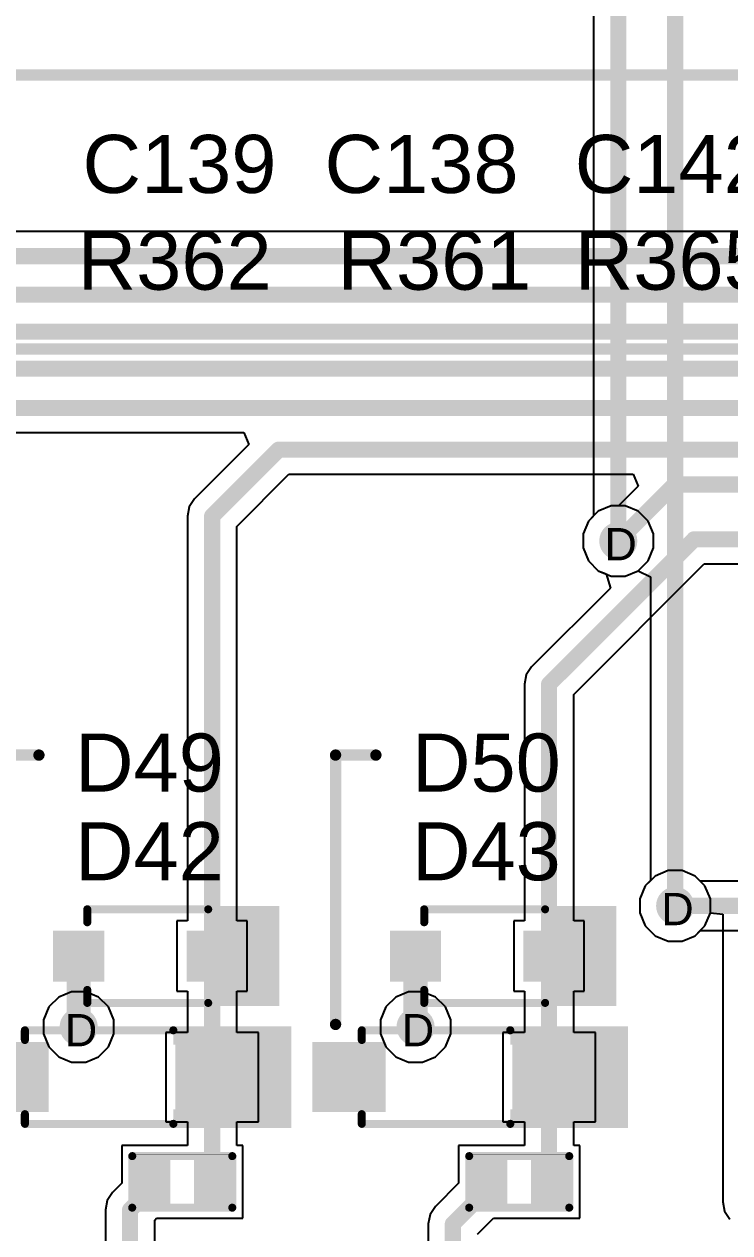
# Model space of a CAD drawing. Header units: inches. Extents: x -11 to 5428, y 0 to 5423.
# Drawn here: x 43.08 to 54.18, y 17.07 to 36.1 of the extents above; entities that cross this region are included whole.
import ezdxf

# ---------------------------------------------------------------- set-up
doc = ezdxf.new("R2010")
doc.units = ezdxf.units.IN
for name, color, linetype in [('Bottom Layer', 5, 'Continuous'), ('Drill Drawing', 1, 'Continuous'), ('GND', 16, 'Continuous'), ('PWR', 76, 'Continuous'), ('Top Layer', 1, 'Continuous'), ('Top Overlay', 2, 'Continuous'), ('Top Paste', 8, 'Continuous'), ('Top Solder', 216, 'Continuous'), ('Via Holes', 16, 'Continuous')]:
    doc.layers.add(name, color=color, linetype=linetype)
doc.styles.add('Arial', font='', dxfattribs={"height": 0.2})
doc.styles.get('Arial').set_extended_font_data('Arial')

# ---------------------------------------------------------------- blocks, each defined once
blk = doc.blocks.new('SOD323F_72')
at = {"layer": 'Top Layer'}
for points in [[(-1.35, 0.3), (-0.75, 0.3), (-0.75, -0.3), (-1.35, -0.3)], [(0.75, 0.3), (1.35, 0.3), (1.35, -0.3), (0.75, -0.3)]]:
    blk.add_hatch(color=1, dxfattribs=at).paths.add_polyline_path(points)
at = {"layer": 'Top Overlay'}
for points in [[(0.989, 0.382), (2.109, 0.382), (2.109, 0.788), (0.989, 0.788)], [(1.422, -0.406), (2.108, -0.406), (2.108, 0.457), (1.422, 0.457)], [(0.989, -0.786), (2.109, -0.786), (2.109, -0.38), (0.989, -0.38)]]:
    blk.add_hatch(color=2, dxfattribs=at).paths.add_polyline_path(points)
at = {"layer": 'Top Paste'}
for points in [[(-1.35, 0.3), (-0.75, 0.3), (-0.75, -0.3), (-1.35, -0.3)], [(0.75, 0.3), (1.35, 0.3), (1.35, -0.3), (0.75, -0.3)]]:
    blk.add_hatch(color=8, dxfattribs=at).paths.add_polyline_path(points)
at = {"layer": 'Top Solder'}
for points in [[(-1.452, 0.402), (-0.648, 0.402), (-0.648, -0.402), (-1.452, -0.402)], [(0.648, 0.402), (1.452, 0.402), (1.452, -0.402), (0.648, -0.402)]]:
    blk.add_hatch(color=216, dxfattribs=at).paths.add_polyline_path(points)
at = {"layer": 'Top Overlay'}
for points in [[(-0.914, 0.737, 0.127, 0.127, 0), (0.988, 0.737, 0.127, 0.127, 0)], [(-0.914, 0.533, 0.127, 0.127, 0), (-0.914, 0.737, 0.127, 0.127, 0)], [(-0.914, -0.737, 0.127, 0.127, 0), (-0.914, -0.533, 0.127, 0.127, 0)], [(-0.914, -0.737, 0.127, 0.127, 0), (0.988, -0.737, 0.127, 0.127, 0)]]:
    blk.add_lwpolyline(points, format="xyseb", dxfattribs=at)
for points in [[(-0.946, 0.737, 0.0635, 0.0635, 1), (-0.883, 0.737, 0.0635, 0.0635, 1)], [(-0.946, 0.737, 0.0635, 0.0635, 1), (-0.883, 0.737, 0.0635, 0.0635, 1)], [(0.957, 0.737, 0.0635, 0.0635, 1), (1.02, 0.737, 0.0635, 0.0635, 1)], [(-0.946, 0.533, 0.0635, 0.0635, 1), (-0.883, 0.533, 0.0635, 0.0635, 1)], [(-0.946, -0.533, 0.0635, 0.0635, 1), (-0.883, -0.533, 0.0635, 0.0635, 1)], [(-0.946, -0.737, 0.0635, 0.0635, 1), (-0.883, -0.737, 0.0635, 0.0635, 1)], [(-0.946, -0.737, 0.0635, 0.0635, 1), (-0.883, -0.737, 0.0635, 0.0635, 1)], [(0.957, -0.737, 0.0635, 0.0635, 1), (1.02, -0.737, 0.0635, 0.0635, 1)]]:
    blk.add_lwpolyline(points, format="xyseb", close=True, dxfattribs=at)
blk = doc.blocks.new('SOD_123_73')
at = {"layer": 'Top Layer'}
for points in [[(-1.1, 0.45), (-1.1, -0.45), (-2.05, -0.45), (-2.05, 0.45)], [(2.05, 0.45), (2.05, -0.45), (1.1, -0.45), (1.1, 0.45)]]:
    blk.add_hatch(color=1, dxfattribs=at).paths.add_polyline_path(points)
at = {"layer": 'Top Overlay'}
for points in [[(0.965, 0.508), (2.819, 0.508), (2.819, 0.8), (0.965, 0.8)], [(2.12, -0.787), (2.819, -0.787), (2.819, 0.787), (2.12, 0.787)], [(0.965, -0.8), (2.819, -0.8), (2.819, -0.508), (0.965, -0.508)]]:
    blk.add_hatch(color=2, dxfattribs=at).paths.add_polyline_path(points)
at = {"layer": 'Top Paste'}
for points in [[(-1.1, 0.45), (-1.1, -0.45), (-2.05, -0.45), (-2.05, 0.45)], [(2.05, 0.45), (2.05, -0.45), (1.1, -0.45), (1.1, 0.45)]]:
    blk.add_hatch(color=8, dxfattribs=at).paths.add_polyline_path(points)
at = {"layer": 'Top Solder'}
for points in [[(-0.998, 0.552), (-0.998, -0.552), (-2.152, -0.552), (-2.152, 0.552)], [(2.152, 0.552), (2.152, -0.552), (0.998, -0.552), (0.998, 0.552)]]:
    blk.add_hatch(color=216, dxfattribs=at).paths.add_polyline_path(points)
at = {"layer": 'Top Overlay'}
for points in [[(-1.372, 0.584, 0.127, 0.127, 0), (-1.372, 0.737, 0.127, 0.127, 0)], [(-1.372, 0.737, 0.127, 0.127, 0), (0.965, 0.737, 0.127, 0.127, 0)], [(-1.372, -0.737, 0.127, 0.127, 0), (-1.372, -0.584, 0.127, 0.127, 0)], [(-1.372, -0.737, 0.127, 0.127, 0), (0.965, -0.737, 0.127, 0.127, 0)]]:
    blk.add_lwpolyline(points, format="xyseb", dxfattribs=at)
for points in [[(-1.403, 0.737, 0.0635, 0.0635, 1), (-1.34, 0.737, 0.0635, 0.0635, 1)], [(-1.403, 0.737, 0.0635, 0.0635, 1), (-1.34, 0.737, 0.0635, 0.0635, 1)], [(0.933, 0.737, 0.0635, 0.0635, 1), (0.997, 0.737, 0.0635, 0.0635, 1)], [(-1.403, 0.584, 0.0635, 0.0635, 1), (-1.34, 0.584, 0.0635, 0.0635, 1)], [(-1.403, -0.584, 0.0635, 0.0635, 1), (-1.34, -0.584, 0.0635, 0.0635, 1)], [(-1.403, -0.737, 0.0635, 0.0635, 1), (-1.34, -0.737, 0.0635, 0.0635, 1)], [(-1.403, -0.737, 0.0635, 0.0635, 1), (-1.34, -0.737, 0.0635, 0.0635, 1)], [(0.933, -0.737, 0.0635, 0.0635, 1), (0.997, -0.737, 0.0635, 0.0635, 1)]]:
    blk.add_lwpolyline(points, format="xyseb", close=True, dxfattribs=at)
blk = doc.blocks.new('R___0402_74')
at = {"layer": 'Top Layer'}
for points in [[(-0.698, -0.318), (-0.698, 0.317), (-0.241, 0.317), (-0.241, -0.318)], [(0.241, -0.318), (0.241, 0.317), (0.699, 0.317), (0.699, -0.318)]]:
    blk.add_hatch(color=1, dxfattribs=at).paths.add_polyline_path(points)
at = {"layer": 'Top Paste'}
for points in [[(-0.698, -0.318), (-0.698, 0.317), (-0.241, 0.317), (-0.241, -0.318)], [(0.241, -0.318), (0.241, 0.317), (0.699, 0.317), (0.699, -0.318)]]:
    blk.add_hatch(color=8, dxfattribs=at).paths.add_polyline_path(points)
at = {"layer": 'Top Solder'}
for points in [[(-0.753, -0.373), (-0.753, 0.372), (-0.186, 0.372), (-0.186, -0.373)], [(0.186, -0.373), (0.186, 0.372), (0.754, 0.372), (0.754, -0.373)]]:
    blk.add_hatch(color=216, dxfattribs=at).paths.add_polyline_path(points)
at = {"layer": 'Top Overlay'}
for points in [[(-0.787, 0.406, 0.127, 0.127, 0), (-0.787, -0.406, 0.127, 0.127, 0)], [(0.787, 0.406, 0.127, 0.127, 0), (-0.787, 0.406, 0.127, 0.127, 0)], [(0.787, 0.406, 0.127, 0.127, 0), (0.787, -0.406, 0.127, 0.127, 0)], [(0.787, -0.406, 0.127, 0.127, 0), (-0.787, -0.406, 0.127, 0.127, 0)], [(0.813, -0.432, 0.00323, 0.00323, 0), (-0.813, -0.432, 0.00323, 0.00323, 0)]]:
    blk.add_lwpolyline(points, format="xyseb", dxfattribs=at)
for points in [[(-0.819, 0.406, 0.0635, 0.0635, 1), (-0.756, 0.406, 0.0635, 0.0635, 1)], [(-0.819, 0.406, 0.0635, 0.0635, 1), (-0.756, 0.406, 0.0635, 0.0635, 1)], [(0.756, 0.406, 0.0635, 0.0635, 1), (0.819, 0.406, 0.0635, 0.0635, 1)], [(0.756, 0.406, 0.0635, 0.0635, 1), (0.819, 0.406, 0.0635, 0.0635, 1)], [(-0.819, -0.406, 0.0635, 0.0635, 1), (-0.756, -0.406, 0.0635, 0.0635, 1)], [(-0.819, -0.406, 0.0635, 0.0635, 1), (-0.756, -0.406, 0.0635, 0.0635, 1)], [(0.756, -0.406, 0.0635, 0.0635, 1), (0.819, -0.406, 0.0635, 0.0635, 1)], [(0.756, -0.406, 0.0635, 0.0635, 1), (0.819, -0.406, 0.0635, 0.0635, 1)], [(-0.814, -0.432, 0.00161, 0.00161, 1), (-0.812, -0.432, 0.00161, 0.00161, 1)], [(0.812, -0.432, 0.00161, 0.00161, 1), (0.814, -0.432, 0.00161, 0.00161, 1)]]:
    blk.add_lwpolyline(points, format="xyseb", close=True, dxfattribs=at)
blk = doc.blocks.new('SOD323F_75')
at = {"layer": 'Top Layer'}
for points in [[(-1.35, 0.3), (-0.75, 0.3), (-0.75, -0.3), (-1.35, -0.3)], [(0.75, 0.3), (1.35, 0.3), (1.35, -0.3), (0.75, -0.3)]]:
    blk.add_hatch(color=1, dxfattribs=at).paths.add_polyline_path(points)
at = {"layer": 'Top Overlay'}
for points in [[(0.989, 0.382), (2.109, 0.382), (2.109, 0.788), (0.989, 0.788)], [(1.422, -0.406), (2.108, -0.406), (2.108, 0.457), (1.422, 0.457)], [(0.989, -0.786), (2.109, -0.786), (2.109, -0.38), (0.989, -0.38)]]:
    blk.add_hatch(color=2, dxfattribs=at).paths.add_polyline_path(points)
at = {"layer": 'Top Paste'}
for points in [[(-1.35, 0.3), (-0.75, 0.3), (-0.75, -0.3), (-1.35, -0.3)], [(0.75, 0.3), (1.35, 0.3), (1.35, -0.3), (0.75, -0.3)]]:
    blk.add_hatch(color=8, dxfattribs=at).paths.add_polyline_path(points)
at = {"layer": 'Top Solder'}
for points in [[(-1.452, 0.402), (-0.648, 0.402), (-0.648, -0.402), (-1.452, -0.402)], [(0.648, 0.402), (1.452, 0.402), (1.452, -0.402), (0.648, -0.402)]]:
    blk.add_hatch(color=216, dxfattribs=at).paths.add_polyline_path(points)
at = {"layer": 'Top Overlay'}
for points in [[(-0.914, 0.533, 0.127, 0.127, 0), (-0.914, 0.737, 0.127, 0.127, 0)], [(-0.914, 0.737, 0.127, 0.127, 0), (0.988, 0.737, 0.127, 0.127, 0)], [(-0.914, -0.737, 0.127, 0.127, 0), (-0.914, -0.533, 0.127, 0.127, 0)], [(-0.914, -0.737, 0.127, 0.127, 0), (0.988, -0.737, 0.127, 0.127, 0)]]:
    blk.add_lwpolyline(points, format="xyseb", dxfattribs=at)
for points in [[(-0.946, 0.737, 0.0635, 0.0635, 1), (-0.883, 0.737, 0.0635, 0.0635, 1)], [(-0.946, 0.737, 0.0635, 0.0635, 1), (-0.883, 0.737, 0.0635, 0.0635, 1)], [(0.957, 0.737, 0.0635, 0.0635, 1), (1.02, 0.737, 0.0635, 0.0635, 1)], [(-0.946, 0.533, 0.0635, 0.0635, 1), (-0.883, 0.533, 0.0635, 0.0635, 1)], [(-0.946, -0.533, 0.0635, 0.0635, 1), (-0.883, -0.533, 0.0635, 0.0635, 1)], [(-0.946, -0.737, 0.0635, 0.0635, 1), (-0.883, -0.737, 0.0635, 0.0635, 1)], [(-0.946, -0.737, 0.0635, 0.0635, 1), (-0.883, -0.737, 0.0635, 0.0635, 1)], [(0.957, -0.737, 0.0635, 0.0635, 1), (1.02, -0.737, 0.0635, 0.0635, 1)]]:
    blk.add_lwpolyline(points, format="xyseb", close=True, dxfattribs=at)
blk = doc.blocks.new('SOD_123_76')
at = {"layer": 'Top Layer'}
for points in [[(-1.1, 0.45), (-1.1, -0.45), (-2.05, -0.45), (-2.05, 0.45)], [(2.05, 0.45), (2.05, -0.45), (1.1, -0.45), (1.1, 0.45)]]:
    blk.add_hatch(color=1, dxfattribs=at).paths.add_polyline_path(points)
at = {"layer": 'Top Overlay'}
for points in [[(0.965, 0.508), (2.819, 0.508), (2.819, 0.8), (0.965, 0.8)], [(2.12, -0.787), (2.819, -0.787), (2.819, 0.787), (2.12, 0.787)], [(0.965, -0.8), (2.819, -0.8), (2.819, -0.508), (0.965, -0.508)]]:
    blk.add_hatch(color=2, dxfattribs=at).paths.add_polyline_path(points)
at = {"layer": 'Top Paste'}
for points in [[(-1.1, 0.45), (-1.1, -0.45), (-2.05, -0.45), (-2.05, 0.45)], [(2.05, 0.45), (2.05, -0.45), (1.1, -0.45), (1.1, 0.45)]]:
    blk.add_hatch(color=8, dxfattribs=at).paths.add_polyline_path(points)
at = {"layer": 'Top Solder'}
for points in [[(-0.998, 0.552), (-0.998, -0.552), (-2.152, -0.552), (-2.152, 0.552)], [(2.152, 0.552), (2.152, -0.552), (0.998, -0.552), (0.998, 0.552)]]:
    blk.add_hatch(color=216, dxfattribs=at).paths.add_polyline_path(points)
at = {"layer": 'Top Overlay'}
for points in [[(-1.372, 0.737, 0.127, 0.127, 0), (0.965, 0.737, 0.127, 0.127, 0)], [(-1.372, 0.584, 0.127, 0.127, 0), (-1.372, 0.737, 0.127, 0.127, 0)], [(-1.372, -0.737, 0.127, 0.127, 0), (-1.372, -0.584, 0.127, 0.127, 0)], [(-1.372, -0.737, 0.127, 0.127, 0), (0.965, -0.737, 0.127, 0.127, 0)]]:
    blk.add_lwpolyline(points, format="xyseb", dxfattribs=at)
for points in [[(-1.403, 0.737, 0.0635, 0.0635, 1), (-1.34, 0.737, 0.0635, 0.0635, 1)], [(-1.403, 0.737, 0.0635, 0.0635, 1), (-1.34, 0.737, 0.0635, 0.0635, 1)], [(0.933, 0.737, 0.0635, 0.0635, 1), (0.997, 0.737, 0.0635, 0.0635, 1)], [(-1.403, 0.584, 0.0635, 0.0635, 1), (-1.34, 0.584, 0.0635, 0.0635, 1)], [(-1.403, -0.584, 0.0635, 0.0635, 1), (-1.34, -0.584, 0.0635, 0.0635, 1)], [(-1.403, -0.737, 0.0635, 0.0635, 1), (-1.34, -0.737, 0.0635, 0.0635, 1)], [(-1.403, -0.737, 0.0635, 0.0635, 1), (-1.34, -0.737, 0.0635, 0.0635, 1)], [(0.933, -0.737, 0.0635, 0.0635, 1), (0.997, -0.737, 0.0635, 0.0635, 1)]]:
    blk.add_lwpolyline(points, format="xyseb", close=True, dxfattribs=at)
blk = doc.blocks.new('R___0402_77')
at = {"layer": 'Top Layer'}
for points in [[(-0.699, -0.318), (-0.699, 0.317), (-0.241, 0.317), (-0.241, -0.318)], [(0.241, -0.318), (0.241, 0.317), (0.698, 0.317), (0.698, -0.318)]]:
    blk.add_hatch(color=1, dxfattribs=at).paths.add_polyline_path(points)
at = {"layer": 'Top Paste'}
for points in [[(-0.699, -0.318), (-0.699, 0.317), (-0.241, 0.317), (-0.241, -0.318)], [(0.241, -0.318), (0.241, 0.317), (0.698, 0.317), (0.698, -0.318)]]:
    blk.add_hatch(color=8, dxfattribs=at).paths.add_polyline_path(points)
at = {"layer": 'Top Solder'}
for points in [[(-0.754, -0.373), (-0.754, 0.372), (-0.186, 0.372), (-0.186, -0.373)], [(0.186, -0.373), (0.186, 0.372), (0.753, 0.372), (0.753, -0.373)]]:
    blk.add_hatch(color=216, dxfattribs=at).paths.add_polyline_path(points)
at = {"layer": 'Top Overlay'}
for points in [[(0.787, 0.406, 0.127, 0.127, 0), (-0.787, 0.406, 0.127, 0.127, 0)], [(-0.787, 0.406, 0.127, 0.127, 0), (-0.787, -0.406, 0.127, 0.127, 0)], [(0.787, 0.406, 0.127, 0.127, 0), (0.787, -0.406, 0.127, 0.127, 0)], [(0.787, -0.406, 0.127, 0.127, 0), (-0.787, -0.406, 0.127, 0.127, 0)], [(0.813, -0.432, 0.00323, 0.00323, 0), (-0.813, -0.432, 0.00323, 0.00323, 0)]]:
    blk.add_lwpolyline(points, format="xyseb", dxfattribs=at)
for points in [[(-0.819, 0.406, 0.0635, 0.0635, 1), (-0.756, 0.406, 0.0635, 0.0635, 1)], [(-0.819, 0.406, 0.0635, 0.0635, 1), (-0.756, 0.406, 0.0635, 0.0635, 1)], [(0.756, 0.406, 0.0635, 0.0635, 1), (0.819, 0.406, 0.0635, 0.0635, 1)], [(0.756, 0.406, 0.0635, 0.0635, 1), (0.819, 0.406, 0.0635, 0.0635, 1)], [(-0.819, -0.406, 0.0635, 0.0635, 1), (-0.756, -0.406, 0.0635, 0.0635, 1)], [(-0.819, -0.406, 0.0635, 0.0635, 1), (-0.756, -0.406, 0.0635, 0.0635, 1)], [(0.756, -0.406, 0.0635, 0.0635, 1), (0.819, -0.406, 0.0635, 0.0635, 1)], [(0.756, -0.406, 0.0635, 0.0635, 1), (0.819, -0.406, 0.0635, 0.0635, 1)], [(-0.814, -0.432, 0.00161, 0.00161, 1), (-0.812, -0.432, 0.00161, 0.00161, 1)], [(0.812, -0.432, 0.00161, 0.00161, 1), (0.814, -0.432, 0.00161, 0.00161, 1)]]:
    blk.add_lwpolyline(points, format="xyseb", close=True, dxfattribs=at)

msp = doc.modelspace()

# ---------------------------------------------------------------- hatches: boundary and pattern name
at = {"layer": 'Bottom Layer'}
h = msp.add_hatch(color=5, dxfattribs=at)
edge = h.paths.add_edge_path()
edge.add_arc((52.426, 27.965), 0.3, 0, 360)
h = msp.add_hatch(color=5, dxfattribs=at)
edge = h.paths.add_edge_path()
edge.add_arc((53.321, 22.219), 0.3, 0, 360)
h = msp.add_hatch(color=5, dxfattribs=at)
edge = h.paths.add_edge_path()
edge.add_arc((43.934, 20.312), 0.3, 0, 360)
h = msp.add_hatch(color=5, dxfattribs=at)
edge = h.paths.add_edge_path()
edge.add_arc((49.236, 20.312), 0.3, 0, 360)
at = {"layer": 'GND'}
h = msp.add_hatch(color=16, dxfattribs=at)
edge = h.paths.add_edge_path()
edge.add_arc((52.426, 27.965), 0.3, 0, 360)
h = msp.add_hatch(color=16, dxfattribs=at)
edge = h.paths.add_edge_path()
edge.add_arc((53.321, 22.219), 0.3, 0, 360)
h = msp.add_hatch(color=16, dxfattribs=at)
edge = h.paths.add_edge_path()
edge.add_arc((43.934, 20.312), 0.3, 0, 360)
h = msp.add_hatch(color=16, dxfattribs=at)
edge = h.paths.add_edge_path()
edge.add_arc((49.236, 20.312), 0.3, 0, 360)
at = {"layer": 'PWR'}
h = msp.add_hatch(color=76, dxfattribs=at)
edge = h.paths.add_edge_path()
edge.add_arc((52.426, 27.965), 0.3, 0, 360)
h = msp.add_hatch(color=76, dxfattribs=at)
edge = h.paths.add_edge_path()
edge.add_arc((53.321, 22.219), 0.3, 0, 360)
h = msp.add_hatch(color=76, dxfattribs=at)
edge = h.paths.add_edge_path()
edge.add_arc((43.934, 20.312), 0.3, 0, 360)
h = msp.add_hatch(color=76, dxfattribs=at)
edge = h.paths.add_edge_path()
edge.add_arc((49.236, 20.312), 0.3, 0, 360)
at = {"layer": 'Top Layer'}
h = msp.add_hatch(color=1, dxfattribs=at)
edge = h.paths.add_edge_path()
edge.add_arc((52.426, 27.965), 0.3, 0, 360)
h = msp.add_hatch(color=1, dxfattribs=at)
edge = h.paths.add_edge_path()
edge.add_arc((53.321, 22.219), 0.3, 0, 360)
h = msp.add_hatch(color=1, dxfattribs=at)
edge = h.paths.add_edge_path()
edge.add_arc((43.934, 20.312), 0.3, 0, 360)
h = msp.add_hatch(color=1, dxfattribs=at)
edge = h.paths.add_edge_path()
edge.add_arc((49.236, 20.312), 0.3, 0, 360)
at = {"layer": 'Via Holes'}
h = msp.add_hatch(color=7, dxfattribs=at)
edge = h.paths.add_edge_path()
edge.add_arc((52.426, 27.965), 0.15, 0, 360)
h = msp.add_hatch(color=7, dxfattribs=at)
edge = h.paths.add_edge_path()
edge.add_arc((53.321, 22.219), 0.15, 0, 360)
h = msp.add_hatch(color=7, dxfattribs=at)
edge = h.paths.add_edge_path()
edge.add_arc((43.934, 20.312), 0.15, 0, 360)
h = msp.add_hatch(color=7, dxfattribs=at)
edge = h.paths.add_edge_path()
edge.add_arc((49.236, 20.312), 0.15, 0, 360)

# ---------------------------------------------------------------- linework, layer by layer
at = {"layer": 'Bottom Layer'}
for p, q in [((52.037, 44.953), (52.037, 28.36)), ((51.956, 28.279), (51.872, 28.076)), ((52.037, 28.36), (51.956, 28.279)), ((51.872, 28.076), (51.872, 27.855)), ((51.872, 27.855), (51.956, 27.652)), ((51.956, 27.652), (52.112, 27.496)), ((52.112, 27.496), (52.315, 27.411)), ((52.315, 27.411), (52.536, 27.411)), ((52.536, 27.411), (52.739, 27.496)), ((52.739, 27.496), (52.932, 27.401)), ((52.932, 27.401), (52.932, 22.614)), ((52.851, 22.533), (52.767, 22.329)), ((52.932, 22.614), (52.851, 22.533)), ((52.767, 22.329), (52.767, 22.109)), ((52.767, 22.109), (52.851, 21.905)), ((53.79, 21.905), (53.875, 22.109)), ((53.875, 22.109), (54.069, 22.087)), ((54.069, 22.087), (54.069, 17.558)), ((52.851, 21.905), (53.007, 21.749)), ((53.635, 21.749), (53.79, 21.905)), ((53.007, 21.749), (53.211, 21.665)), ((53.431, 21.665), (53.635, 21.749)), ((53.211, 21.665), (53.431, 21.665)), ((54.069, 17.558), (54.099, 17.409)), ((54.099, 17.409), (54.183, 17.283))]:
    msp.add_line(p, q, dxfattribs=at)
for points in [[(53.321, 22.219, 0.254, 0.254, 0), (53.321, 68.275, 0.254, 0.254, 0)], [(52.426, 27.965, 0.254, 0.254, 0), (52.426, 55.593, 0.254, 0.254, 0)]]:
    msp.add_lwpolyline(points, format="xyseb", dxfattribs=at)
for points in [[(52.362, 27.965, 0.127, 0.127, 1), (52.489, 27.965, 0.127, 0.127, 1)], [(53.257, 22.219, 0.127, 0.127, 1), (53.384, 22.219, 0.127, 0.127, 1)]]:
    msp.add_lwpolyline(points, format="xyseb", close=True, dxfattribs=at)
at = {"layer": 'GND'}
for p, q in [((52.112, 28.435), (51.956, 28.279)), ((52.315, 28.519), (52.112, 28.435)), ((52.536, 28.519), (52.315, 28.519)), ((52.739, 28.435), (52.536, 28.519)), ((52.895, 28.279), (52.739, 28.435)), ((51.956, 28.279), (51.872, 28.076)), ((52.98, 28.076), (52.895, 28.279)), ((51.872, 28.076), (51.872, 27.855)), ((52.98, 27.855), (52.98, 28.076)), ((51.872, 27.855), (51.956, 27.652)), ((52.895, 27.652), (52.98, 27.855)), ((51.956, 27.652), (52.112, 27.496)), ((52.739, 27.496), (52.895, 27.652)), ((52.112, 27.496), (52.315, 27.411)), ((52.315, 27.411), (52.536, 27.411)), ((52.536, 27.411), (52.739, 27.496)), ((53.007, 22.688), (52.851, 22.533)), ((53.211, 22.773), (53.007, 22.688)), ((53.431, 22.773), (53.211, 22.773)), ((53.635, 22.688), (53.431, 22.773)), ((53.79, 22.533), (53.635, 22.688)), ((52.851, 22.533), (52.767, 22.329)), ((53.875, 22.329), (53.79, 22.533)), ((52.767, 22.329), (52.767, 22.109)), ((53.875, 22.109), (53.875, 22.329)), ((52.767, 22.109), (52.851, 21.905)), ((53.79, 21.905), (53.875, 22.109)), ((52.851, 21.905), (53.007, 21.749)), ((53.635, 21.749), (53.79, 21.905)), ((53.007, 21.749), (53.211, 21.665)), ((53.431, 21.665), (53.635, 21.749)), ((53.211, 21.665), (53.431, 21.665))]:
    msp.add_line(p, q, dxfattribs=at)
at = {"layer": 'PWR'}
for p, q in [((52.112, 28.435), (51.956, 28.279)), ((52.315, 28.519), (52.112, 28.435)), ((52.536, 28.519), (52.315, 28.519)), ((52.739, 28.435), (52.536, 28.519)), ((52.895, 28.279), (52.739, 28.435)), ((51.956, 28.279), (51.872, 28.076)), ((52.98, 28.076), (52.895, 28.279)), ((51.872, 28.076), (51.872, 27.855)), ((52.98, 27.855), (52.98, 28.076)), ((51.872, 27.855), (51.956, 27.652)), ((52.895, 27.652), (52.98, 27.855)), ((51.956, 27.652), (52.112, 27.496)), ((52.739, 27.496), (52.895, 27.652)), ((52.112, 27.496), (52.315, 27.411)), ((52.315, 27.411), (52.536, 27.411)), ((52.536, 27.411), (52.739, 27.496)), ((53.007, 22.688), (52.851, 22.533)), ((53.211, 22.773), (53.007, 22.688)), ((53.431, 22.773), (53.211, 22.773)), ((53.635, 22.688), (53.431, 22.773)), ((53.79, 22.533), (53.635, 22.688)), ((52.851, 22.533), (52.767, 22.329)), ((53.875, 22.329), (53.79, 22.533)), ((52.767, 22.329), (52.767, 22.109)), ((53.875, 22.109), (53.875, 22.329)), ((52.767, 22.109), (52.851, 21.905)), ((53.79, 21.905), (53.875, 22.109)), ((52.851, 21.905), (53.007, 21.749)), ((53.635, 21.749), (53.79, 21.905)), ((53.007, 21.749), (53.211, 21.665)), ((53.431, 21.665), (53.635, 21.749)), ((53.211, 21.665), (53.431, 21.665)), ((43.62, 20.782), (43.464, 20.626)), ((43.823, 20.866), (43.62, 20.782)), ((44.044, 20.866), (43.823, 20.866)), ((44.247, 20.782), (44.044, 20.866)), ((44.403, 20.626), (44.247, 20.782)), ((48.923, 20.782), (48.767, 20.626)), ((49.126, 20.866), (48.923, 20.782)), ((49.347, 20.866), (49.126, 20.866)), ((49.55, 20.782), (49.347, 20.866)), ((49.706, 20.626), (49.55, 20.782)), ((43.464, 20.626), (43.38, 20.422)), ((44.488, 20.422), (44.403, 20.626)), ((48.767, 20.626), (48.682, 20.422)), ((49.79, 20.422), (49.706, 20.626)), ((43.38, 20.422), (43.38, 20.202)), ((44.488, 20.202), (44.488, 20.422)), ((48.682, 20.422), (48.682, 20.202)), ((49.79, 20.202), (49.79, 20.422)), ((43.38, 20.202), (43.464, 19.998)), ((44.403, 19.998), (44.488, 20.202)), ((48.682, 20.202), (48.767, 19.998)), ((49.706, 19.998), (49.79, 20.202)), ((43.464, 19.998), (43.62, 19.842)), ((44.247, 19.842), (44.403, 19.998)), ((48.767, 19.998), (48.923, 19.842)), ((49.55, 19.842), (49.706, 19.998)), ((43.62, 19.842), (43.823, 19.758)), ((44.044, 19.758), (44.247, 19.842)), ((48.923, 19.842), (49.126, 19.758)), ((49.347, 19.758), (49.55, 19.842)), ((43.823, 19.758), (44.044, 19.758)), ((49.126, 19.758), (49.347, 19.758))]:
    msp.add_line(p, q, dxfattribs=at)
at = {"layer": 'Top Layer'}
for p, q in [((81.255, 32.838), (21.891, 32.838)), ((41.853, 29.671), (46.534, 29.671)), ((46.534, 29.671), (46.612, 29.483)), ((46.612, 29.483), (45.759, 28.63)), ((46.422, 28.194), (47.243, 29.015)), ((47.243, 29.015), (52.661, 29.015)), ((52.661, 29.015), (52.738, 28.828)), ((52.738, 28.828), (52.43, 28.519)), ((45.759, 28.63), (45.675, 28.504)), ((45.675, 28.504), (45.645, 28.355)), ((52.112, 28.435), (51.956, 28.279)), ((52.315, 28.519), (52.112, 28.435)), ((52.43, 28.519), (52.315, 28.519)), ((45.645, 28.355), (45.645, 21.981)), ((46.422, 21.981), (46.422, 28.194)), ((51.956, 28.279), (51.872, 28.076)), ((51.872, 28.076), (51.872, 27.855)), ((51.872, 27.855), (51.956, 27.652)), ((51.725, 25.548), (53.78, 27.603)), ((51.956, 27.652), (52.112, 27.496)), ((53.78, 27.603), (55.674, 27.603)), ((52.112, 27.496), (52.235, 27.445)), ((52.235, 27.445), (52.302, 27.224)), ((52.302, 27.224), (51.062, 25.983)), ((51.062, 25.983), (50.978, 25.857)), ((50.978, 25.857), (50.948, 25.709)), ((50.948, 25.709), (50.948, 21.981)), ((51.725, 21.981), (51.725, 25.548)), ((53.007, 22.688), (52.851, 22.533)), ((53.211, 22.773), (53.007, 22.688)), ((53.431, 22.773), (53.211, 22.773)), ((53.635, 22.688), (53.431, 22.773)), ((53.716, 22.607), (53.635, 22.688)), ((52.851, 22.533), (52.767, 22.329)), ((59.779, 22.607), (53.716, 22.607)), ((52.767, 22.329), (52.767, 22.109)), ((52.767, 22.109), (52.851, 21.905)), ((45.645, 21.981), (45.48, 21.981)), ((45.48, 21.981), (45.48, 20.873)), ((46.588, 21.981), (46.422, 21.981)), ((46.588, 20.873), (46.588, 21.981)), ((50.948, 21.981), (50.782, 21.981)), ((50.782, 21.981), (50.782, 20.873)), ((51.89, 21.981), (51.725, 21.981)), ((51.89, 20.873), (51.89, 21.981)), ((52.851, 21.905), (53.007, 21.749)), ((53.007, 21.749), (53.211, 21.665)), ((53.431, 21.665), (53.635, 21.749)), ((53.635, 21.749), (53.716, 21.83)), ((53.716, 21.83), (60.995, 21.83)), ((53.211, 21.665), (53.431, 21.665)), ((45.48, 20.873), (45.645, 20.873)), ((45.645, 20.873), (45.645, 20.226)), ((46.422, 20.226), (46.422, 20.873)), ((46.422, 20.873), (46.588, 20.873)), ((50.782, 20.873), (50.948, 20.873)), ((50.948, 20.873), (50.948, 20.226)), ((51.725, 20.226), (51.725, 20.873)), ((51.725, 20.873), (51.89, 20.873)), ((45.645, 20.226), (45.305, 20.226)), ((45.305, 20.226), (45.305, 18.818)), ((46.763, 20.226), (46.422, 20.226)), ((46.763, 18.818), (46.763, 20.226)), ((50.948, 20.226), (50.607, 20.226)), ((50.607, 20.226), (50.607, 18.818)), ((52.065, 20.226), (51.725, 20.226)), ((52.065, 18.818), (52.065, 20.226)), ((45.305, 18.818), (45.645, 18.818)), ((45.645, 18.818), (45.645, 18.443)), ((46.422, 18.443), (46.422, 18.818)), ((46.422, 18.818), (46.763, 18.818)), ((50.607, 18.818), (50.948, 18.818)), ((50.948, 18.818), (50.948, 18.443)), ((51.725, 18.443), (51.725, 18.818)), ((51.725, 18.818), (52.065, 18.818)), ((45.645, 18.443), (44.611, 18.443)), ((44.611, 18.443), (44.611, 17.849)), ((46.516, 18.443), (46.422, 18.443)), ((46.516, 17.3), (46.516, 18.443)), ((50.948, 18.443), (49.914, 18.443)), ((49.914, 18.443), (49.914, 17.849)), ((51.819, 18.443), (51.725, 18.443)), ((51.819, 17.3), (51.819, 18.443)), ((44.467, 17.705), (44.383, 17.579)), ((44.611, 17.849), (44.467, 17.705)), ((49.914, 17.849), (49.547, 17.482)), ((44.383, 17.579), (44.354, 17.43)), ((44.354, 17.43), (44.354, 6.549)), ((49.463, 17.356), (49.434, 17.208)), ((49.547, 17.482), (49.463, 17.356)), ((45.131, 17.27), (45.161, 17.3)), ((45.131, 6.549), (45.131, 17.27)), ((45.161, 17.3), (46.516, 17.3)), ((49.434, 17.208), (49.434, 6.549)), ((50.211, 17.047), (50.463, 17.3)), ((50.463, 17.3), (51.819, 17.3))]:
    msp.add_line(p, q, dxfattribs=at)
for points in [[(21.891, 32.45, 0.254, 0.254, 0), (121.502, 32.45, 0.254, 0.254, 0)], [(27.446, 31.845, 0.254, 0.254, 0), (121.753, 31.845, 0.254, 0.254, 0)], [(32.307, 31.263, 0.254, 0.254, 0), (121.994, 31.263, 0.254, 0.254, 0)], [(37.328, 30.678, 0.254, 0.254, 0), (133.639, 30.678, 0.254, 0.254, 0)], [(41.693, 30.059, 0.254, 0.254, 0), (136.943, 30.059, 0.254, 0.254, 0)], [(46.034, 28.355, 0.254, 0.254, 0), (47.082, 29.404, 0.254, 0.254, 0)], [(47.082, 29.404, 0.254, 0.254, 0), (137.154, 29.404, 0.254, 0.254, 0)], [(52.426, 27.965, 0.254, 0.254, 0), (53.314, 28.854, 0.254, 0.254, 0)], [(53.314, 28.854, 0.254, 0.254, 0), (137.543, 28.854, 0.254, 0.254, 0)], [(46.034, 21.427, 0.254, 0.254, 0), (46.034, 28.355, 0.254, 0.254, 0)], [(51.336, 25.709, 0.254, 0.254, 0), (53.619, 27.991, 0.254, 0.254, 0)], [(53.619, 27.991, 0.254, 0.254, 0), (56.069, 27.991, 0.254, 0.254, 0)], [(51.336, 21.427, 0.254, 0.254, 0), (51.336, 25.709, 0.254, 0.254, 0)], [(53.321, 22.219, 0.254, 0.254, 0), (61.477, 22.219, 0.254, 0.254, 0)], [(43.934, 20.312, 0.381, 0.381, 0), (43.934, 21.427, 0.381, 0.381, 0)], [(46.034, 19.522, 0.254, 0.254, 0), (46.034, 21.427, 0.254, 0.254, 0)], [(49.236, 20.312, 0.381, 0.381, 0), (49.236, 21.427, 0.381, 0.381, 0)], [(51.336, 19.522, 0.254, 0.254, 0), (51.336, 21.427, 0.254, 0.254, 0)], [(46.034, 17.871, 0.254, 0.254, 0), (46.034, 19.522, 0.254, 0.254, 0)], [(51.336, 17.871, 0.254, 0.254, 0), (51.336, 19.522, 0.254, 0.254, 0)], [(44.742, 17.43, 0.254, 0.254, 0), (45.094, 17.782, 0.254, 0.254, 0)], [(45.094, 17.782, 0.254, 0.254, 0), (45.094, 17.871, 0.254, 0.254, 0)], [(49.822, 17.208, 0.254, 0.254, 0), (50.397, 17.782, 0.254, 0.254, 0)], [(50.397, 17.782, 0.254, 0.254, 0), (50.397, 17.871, 0.254, 0.254, 0)], [(44.742, 5.199, 0.254, 0.254, 0), (44.742, 17.43, 0.254, 0.254, 0)], [(49.822, 5.199, 0.254, 0.254, 0), (49.822, 17.208, 0.254, 0.254, 0)]]:
    msp.add_lwpolyline(points, format="xyseb", dxfattribs=at)
for points in [[(47.019, 29.404, 0.127, 0.127, 1), (47.146, 29.404, 0.127, 0.127, 1)], [(47.019, 29.404, 0.127, 0.127, 1), (47.146, 29.404, 0.127, 0.127, 1)], [(53.25, 28.854, 0.127, 0.127, 1), (53.377, 28.854, 0.127, 0.127, 1)], [(53.25, 28.854, 0.127, 0.127, 1), (53.377, 28.854, 0.127, 0.127, 1)], [(45.97, 28.355, 0.127, 0.127, 1), (46.097, 28.355, 0.127, 0.127, 1)], [(45.97, 28.355, 0.127, 0.127, 1), (46.097, 28.355, 0.127, 0.127, 1)], [(52.362, 27.965, 0.127, 0.127, 1), (52.489, 27.965, 0.127, 0.127, 1)], [(53.555, 27.991, 0.127, 0.127, 1), (53.682, 27.991, 0.127, 0.127, 1)], [(53.555, 27.991, 0.127, 0.127, 1), (53.682, 27.991, 0.127, 0.127, 1)], [(51.273, 25.709, 0.127, 0.127, 1), (51.4, 25.709, 0.127, 0.127, 1)], [(51.273, 25.709, 0.127, 0.127, 1), (51.4, 25.709, 0.127, 0.127, 1)], [(53.257, 22.219, 0.127, 0.127, 1), (53.384, 22.219, 0.127, 0.127, 1)], [(43.838, 21.427, 0.191, 0.191, 1), (44.029, 21.427, 0.191, 0.191, 1)], [(45.97, 21.427, 0.127, 0.127, 1), (46.097, 21.427, 0.127, 0.127, 1)], [(45.97, 21.427, 0.127, 0.127, 1), (46.097, 21.427, 0.127, 0.127, 1)], [(49.141, 21.427, 0.191, 0.191, 1), (49.332, 21.427, 0.191, 0.191, 1)], [(51.273, 21.427, 0.127, 0.127, 1), (51.4, 21.427, 0.127, 0.127, 1)], [(51.273, 21.427, 0.127, 0.127, 1), (51.4, 21.427, 0.127, 0.127, 1)], [(43.838, 20.312, 0.191, 0.191, 1), (44.029, 20.312, 0.191, 0.191, 1)], [(49.141, 20.312, 0.191, 0.191, 1), (49.332, 20.312, 0.191, 0.191, 1)], [(45.97, 19.522, 0.127, 0.127, 1), (46.097, 19.522, 0.127, 0.127, 1)], [(45.97, 19.522, 0.127, 0.127, 1), (46.097, 19.522, 0.127, 0.127, 1)], [(51.273, 19.522, 0.127, 0.127, 1), (51.4, 19.522, 0.127, 0.127, 1)], [(51.273, 19.522, 0.127, 0.127, 1), (51.4, 19.522, 0.127, 0.127, 1)], [(45.03, 17.871, 0.127, 0.127, 1), (45.157, 17.871, 0.127, 0.127, 1)], [(45.03, 17.782, 0.127, 0.127, 1), (45.157, 17.782, 0.127, 0.127, 1)], [(45.03, 17.782, 0.127, 0.127, 1), (45.157, 17.782, 0.127, 0.127, 1)], [(45.97, 17.871, 0.127, 0.127, 1), (46.097, 17.871, 0.127, 0.127, 1)], [(50.333, 17.871, 0.127, 0.127, 1), (50.46, 17.871, 0.127, 0.127, 1)], [(50.333, 17.782, 0.127, 0.127, 1), (50.46, 17.782, 0.127, 0.127, 1)], [(50.333, 17.782, 0.127, 0.127, 1), (50.46, 17.782, 0.127, 0.127, 1)], [(51.273, 17.871, 0.127, 0.127, 1), (51.4, 17.871, 0.127, 0.127, 1)], [(44.679, 17.43, 0.127, 0.127, 1), (44.806, 17.43, 0.127, 0.127, 1)], [(44.679, 17.43, 0.127, 0.127, 1), (44.806, 17.43, 0.127, 0.127, 1)], [(49.759, 17.208, 0.127, 0.127, 1), (49.886, 17.208, 0.127, 0.127, 1)], [(49.759, 17.208, 0.127, 0.127, 1), (49.886, 17.208, 0.127, 0.127, 1)]]:
    msp.add_lwpolyline(points, format="xyseb", close=True, dxfattribs=at)
at = {"layer": 'Top Overlay'}
for points in [[(12.446, 35.306, 0.178, 0.178, 0), (55.832, 35.306, 0.178, 0.178, 0)], [(12.446, 30.988, 0.178, 0.178, 0), (55.832, 30.988, 0.178, 0.178, 0)], [(42.674, 24.593, 0.178, 0.178, 0), (43.309, 24.593, 0.178, 0.178, 0)], [(47.976, 20.351, 0.178, 0.178, 0), (47.976, 24.593, 0.178, 0.178, 0)], [(47.976, 24.593, 0.178, 0.178, 0), (48.611, 24.593, 0.178, 0.178, 0)]]:
    msp.add_lwpolyline(points, format="xyseb", dxfattribs=at)
for points in [[(43.264, 24.593, 0.0889, 0.0889, 1), (43.353, 24.593, 0.0889, 0.0889, 1)], [(47.932, 24.593, 0.0889, 0.0889, 1), (48.021, 24.593, 0.0889, 0.0889, 1)], [(47.932, 24.593, 0.0889, 0.0889, 1), (48.021, 24.593, 0.0889, 0.0889, 1)], [(48.567, 24.593, 0.0889, 0.0889, 1), (48.656, 24.593, 0.0889, 0.0889, 1)], [(47.932, 20.351, 0.0889, 0.0889, 1), (48.021, 20.351, 0.0889, 0.0889, 1)]]:
    msp.add_lwpolyline(points, format="xyseb", close=True, dxfattribs=at)

# ---------------------------------------------------------------- block references
for name, p in [('SOD323F_75', (44.984, 21.427)), ('SOD323F_72', (50.286, 21.427)), ('SOD_123_76', (44.459, 19.522)), ('SOD_123_73', (49.761, 19.522))]:
    msp.add_blockref(name, p)
at = {"rotation": 180}
for name, p in [('R___0402_77', (45.564, 17.871)), ('R___0402_74', (50.867, 17.871))]:
    msp.add_blockref(name, p, dxfattribs=at)

# ---------------------------------------------------------------- texts
at = {"layer": 'Drill Drawing', "style": 'Arial'}
for p in [(52.206, 27.661), (53.101, 21.914), (43.714, 20.007), (49.016, 20.007)]:
    msp.add_text('D', height=0.508, dxfattribs=at).set_placement(p)
at = {"layer": 'Top Overlay', "style": 'Arial'}
for s, p in [('C139', (43.993, 33.446)), ('C138', (47.803, 33.446)), ('C142', (51.74, 33.446)), ('R362', (43.917, 31.922)), ('R361', (48.006, 31.922)), ('R365', (51.74, 31.922)), ('D49', (43.875, 24.018)), ('D50', (49.178, 24.018)), ('D42', (43.875, 22.621)), ('D43', (49.178, 22.621))]:
    msp.add_text(s, height=0.9144, dxfattribs=at).set_placement(p)

doc.saveas('drawing.dxf')
